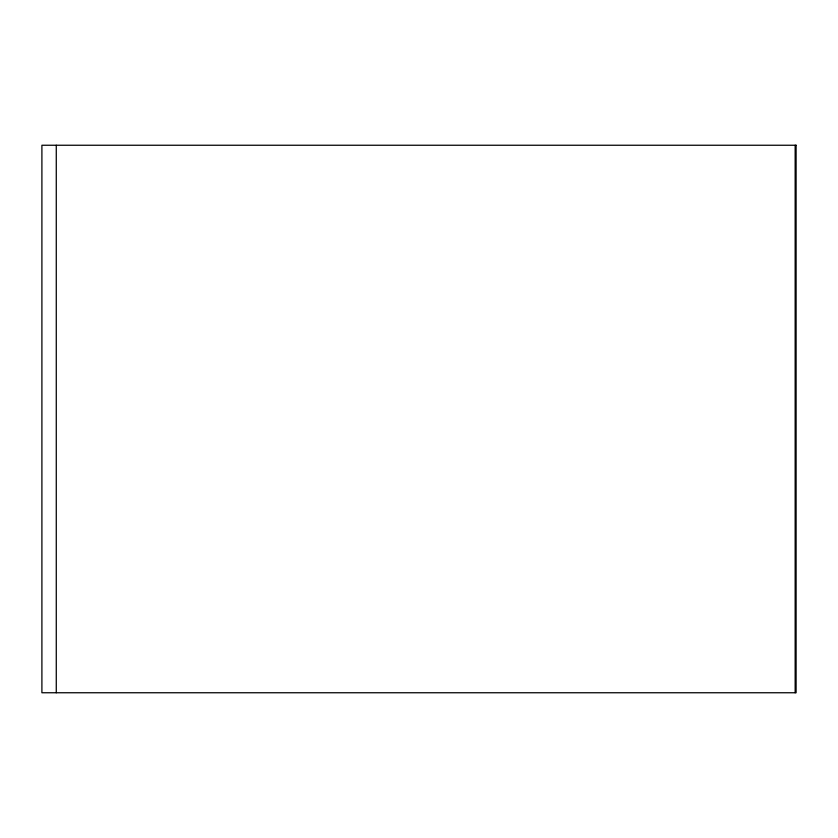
<?xml version="1.0" encoding="UTF-8"?>
<svg xmlns="http://www.w3.org/2000/svg" width="838" height="838" viewBox="0 0 838 838"><rect width="100%" height="100%" fill="white"/><g stroke="black" fill="none" stroke-linecap="round" stroke-linejoin="round"><path stroke-width="1.26" d="M795.157 145.246L795.157 692.754M56.272 145.246L56.272 692.754M796.1 145.246L41.9 145.246L41.9 692.754L796.1 692.754L796.1 145.246"/></g></svg>
